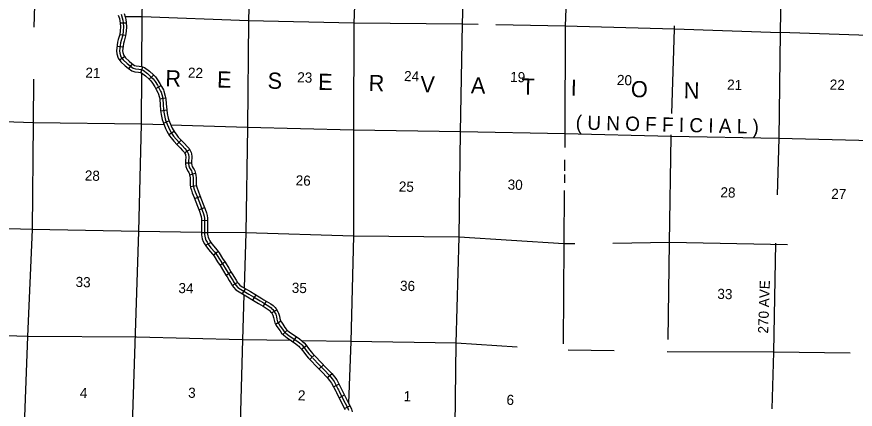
# Model space of a CAD drawing. Extents: x 857948 to 1381847, y 16167629 to 16572611.
# Drawn here: x 1159510 to 1200931, y 16300192 to 16319589 of the extents above; entities that cross this region are included whole.
import ezdxf

# ---------------------------------------------------------------- set-up
doc = ezdxf.new("R2010")
doc.units = 0
for name, color, linetype in [('L13', 7, 'Continuous'), ('L14', 7, 'Continuous'), ('L30', 7, 'Continuous'), ('L37', 7, 'Continuous'), ('L8', 7, 'Continuous')]:
    doc.layers.add(name, color=color, linetype=linetype)

msp = doc.modelspace()

# ---------------------------------------------------------------- linework, layer by layer
at = {"layer": 'L13'}
for p, q in [((1186574, 16312516), (1186568, 16311970)), ((1186566, 16311800), (1186562, 16311377))]:
    msp.add_line(p, q, dxfattribs=at)
for points in [[(1181151, 16297992), (1181213, 16303455), (1181373, 16308694), (1181425, 16313908), (1181536, 16319223), (1181671, 16324521), (1181782, 16329752), (1181926, 16335007), (1181936, 16335912)], [(1160760, 16335319), (1160677, 16330204), (1160541, 16324931), (1160364, 16319617), (1160359, 16319071)], [(1165687, 16317128), (1165703, 16319583), (1165813, 16324839), (1165941, 16330070), (1166060, 16334020)], [(1197581, 16333800), (1197481, 16329325), (1197312, 16324069), (1197218, 16318796), (1197149, 16313565), (1197069, 16310791)], [(1186980, 16332905), (1186937, 16329593), (1186801, 16324395), (1186607, 16319123), (1186589, 16313808), (1186581, 16313123)], [(1171295, 16332471), (1171238, 16329953), (1171094, 16324647), (1170950, 16319382), (1170906, 16314118), (1170821, 16308904), (1170743, 16306189)], [(1176560, 16332434), (1176476, 16329844), (1176357, 16324546), (1176163, 16319265), (1176153, 16313984), (1176151, 16308753), (1176008, 16303547), (1175906, 16300486)], [(1165703, 16319583), (1164866, 16319588)], [(1182310, 16319208), (1181536, 16319223), (1176163, 16319265), (1170950, 16319382), (1165703, 16319583)], [(1222156, 16318307), (1218223, 16318369), (1213143, 16318519), (1207846, 16318553), (1202557, 16318629), (1197218, 16318804), (1197218, 16318796), (1192005, 16318980), (1186607, 16319123), (1183174, 16319191)], [(1191878, 16314813), (1192005, 16318980), (1192009, 16319143)], [(1160338, 16316511), (1160320, 16314352), (1160268, 16309071), (1160041, 16303782), (1159847, 16298501), (1159770, 16293262), (1159651, 16288031), (1159540, 16284177)], [(1165668, 16314285), (1165685, 16316807)], [(1165668, 16314285), (1160320, 16314352), (1155065, 16314528), (1149835, 16314629), (1144580, 16314746), (1139316, 16314897), (1137985, 16314933)], [(1164961, 16288852), (1165059, 16293119), (1165186, 16298417), (1165532, 16308971), (1165668, 16314285)], [(1166787, 16314249), (1165668, 16314285)], [(1226666, 16312955), (1223468, 16312996), (1218120, 16313046), (1212924, 16313138), (1207744, 16313305), (1202430, 16313448), (1197149, 16313565), (1191844, 16313674), (1186589, 16313808), (1181425, 16313908), (1176153, 16313984), (1170906, 16314118), (1167112, 16314239)], [(1191697, 16303635), (1191759, 16308426), (1191844, 16313674), (1191846, 16313753)], [(1186558, 16311010), (1186528, 16308360), (1186511, 16303417)], [(1168630, 16308931), (1165532, 16308971), (1160268, 16309071), (1154997, 16309230), (1149724, 16309331), (1144478, 16309456), (1141419, 16309514)], [(1170821, 16308904), (1168930, 16308928)], [(1187080, 16308367), (1186528, 16308360), (1181373, 16308694), (1176151, 16308753), (1170821, 16308904)], [(1197592, 16308324), (1191759, 16308426), (1188949, 16308391)], [(1196999, 16308399), (1196895, 16303011), (1196815, 16300215)], [(1170733, 16305847), (1170669, 16303614)], [(1170669, 16303614), (1165430, 16303748), (1160041, 16303782), (1154777, 16303949), (1149606, 16304058), (1146226, 16304154)], [(1170669, 16303614), (1170516, 16298308), (1170364, 16293019), (1170187, 16287771), (1170038, 16282843)], [(1173066, 16303584), (1170669, 16303614)], [(1184226, 16303260), (1181213, 16303455), (1176008, 16303547), (1173595, 16303577)], [(1189018, 16303075), (1186743, 16303109)], [(1200681, 16302964), (1196895, 16303011), (1191635, 16303037)]]:
    msp.add_lwpolyline(points, dxfattribs=at)
at = {"layer": 'L8'}
for p, q in [((1164624, 16319284), (1164922, 16319296)), ((1164597, 16318715), (1164892, 16318676)), ((1164457, 16318134), (1164753, 16318099)), ((1164580, 16317458), (1164824, 16317630)), ((1165051, 16317020), (1165225, 16317262)), ((1165645, 16316826), (1165743, 16317107)), ((1166053, 16316501), (1166271, 16316704)), ((1166378, 16316043), (1166635, 16316193)), ((1166566, 16315537), (1166860, 16315588)), ((1166619, 16314948), (1166915, 16314989)), ((1166754, 16314329), (1167029, 16314444)), ((1167026, 16313777), (1167284, 16313928)), ((1167415, 16313284), (1167633, 16313488)), ((1167802, 16312864), (1168051, 16313029)), ((1167843, 16312362), (1168141, 16312373)), ((1168049, 16311769), (1168334, 16311857)), ((1168092, 16311196), (1168386, 16311244)), ((1168296, 16310603), (1168574, 16310711)), ((1168512, 16310047), (1168790, 16310155)), ((1168635, 16309518), (1168933, 16309529)), ((1168634, 16308920), (1168932, 16308934)), ((1168827, 16308294), (1169089, 16308438)), ((1169213, 16307811), (1169450, 16307992)), ((1169534, 16307320), (1169782, 16307485)), ((1169847, 16306812), (1170096, 16306977)), ((1170154, 16306311), (1170412, 16306461)), ((1170665, 16305888), (1170817, 16306144)), ((1171177, 16305583), (1171331, 16305839)), ((1171688, 16305277), (1171844, 16305531)), ((1172097, 16304956), (1172353, 16305109)), ((1172287, 16304398), (1172546, 16304546)), ((1172659, 16303887), (1172873, 16304094)), ((1173164, 16303518), (1173332, 16303764)), ((1173574, 16303163), (1173816, 16303338)), ((1173991, 16302653), (1174207, 16302859)), ((1174443, 16302183), (1174656, 16302392)), ((1174844, 16301760), (1175075, 16301948)), ((1175160, 16301292), (1175424, 16301431)), ((1175429, 16300762), (1175696, 16300896)), ((1175700, 16300230), (1175966, 16300365))]:
    msp.add_line(p, q, dxfattribs=at)
for points in [[(1164521, 16319676), (1164579, 16319499), (1164607, 16319389), (1164623, 16319276)], [(1164667, 16319710), (1164723, 16319541), (1164754, 16319418), (1164773, 16319290)], [(1164814, 16319744), (1164867, 16319582), (1164901, 16319447), (1164922, 16319304)], [(1164623, 16319276), (1164630, 16319090), (1164620, 16318900), (1164595, 16318712), (1164521, 16318464), (1164487, 16318328), (1164463, 16318187), (1164446, 16318050), (1164436, 16317901), (1164458, 16317752), (1164516, 16317548), (1164650, 16317357), (1164860, 16317171), (1165016, 16317044), (1165186, 16316922), (1165334, 16316865), (1165519, 16316849), (1165605, 16316839), (1165675, 16316814), (1165874, 16316665), (1166048, 16316505), (1166128, 16316418), (1166217, 16316303), (1166326, 16316129), (1166402, 16315999), (1166477, 16315852), (1166494, 16315811), (1166555, 16315598), (1166573, 16315494), (1166593, 16315259), (1166617, 16314957), (1166644, 16314764), (1166698, 16314506), (1166735, 16314373), (1166864, 16314065), (1166930, 16313941), (1167063, 16313712), (1167137, 16313603), (1167263, 16313447), (1167439, 16313257), (1167576, 16313116), (1167705, 16312981), (1167781, 16312894), (1167803, 16312862), (1167842, 16312778), (1167851, 16312747), (1167863, 16312657), (1167864, 16312618), (1167847, 16312511), (1167839, 16312442), (1167844, 16312313), (1167866, 16312189), (1167906, 16312065), (1167974, 16311947), (1168003, 16311899), (1168019, 16311863), (1168050, 16311764), (1168058, 16311720), (1168069, 16311614), (1168069, 16311556), (1168071, 16311487), (1168071, 16311355), (1168077, 16311281), (1168099, 16311148), (1168139, 16311018), (1168182, 16310891), (1168276, 16310652), (1168442, 16310225), (1168534, 16309986), (1168593, 16309812), (1168618, 16309710), (1168630, 16309610), (1168635, 16309505), (1168630, 16308979), (1168638, 16308812), (1168652, 16308714), (1168674, 16308615), (1168720, 16308486), (1168784, 16308372), (1168842, 16308266), (1168989, 16308082), (1169174, 16307861), (1169257, 16307753), (1169426, 16307482), (1169550, 16307294), (1169726, 16307008), (1169837, 16306826), (1169900, 16306731), (1170008, 16306553), (1170064, 16306461), (1170091, 16306417), (1170168, 16306285), (1170209, 16306228), (1170340, 16306091), (1170489, 16305991), (1170904, 16305745), (1171122, 16305615), (1171455, 16305414), (1171566, 16305349), (1171675, 16305284), (1171885, 16305155), (1171973, 16305088), (1172008, 16305054), (1172048, 16305010), (1172089, 16304968), (1172144, 16304876), (1172161, 16304835), (1172190, 16304727), (1172219, 16304602), (1172253, 16304456), (1172328, 16304324), (1172407, 16304216), (1172514, 16304060), (1172595, 16303951), (1172697, 16303846), (1172861, 16303720), (1173088, 16303569), (1173302, 16303422), (1173399, 16303346), (1173442, 16303307), (1173484, 16303267), (1173566, 16303173), (1173684, 16303011), (1173820, 16302837), (1173923, 16302723), (1174027, 16302613)], [(1164773, 16319290), (1164780, 16319089), (1164770, 16318886), (1164742, 16318680), (1164665, 16318424), (1164633, 16318297), (1164611, 16318166), (1164596, 16318037), (1164587, 16317907), (1164605, 16317783), (1164653, 16317614), (1164763, 16317458), (1164957, 16317285), (1165108, 16317163), (1165258, 16317055), (1165368, 16317013), (1165535, 16316999), (1165639, 16316986), (1165747, 16316948), (1165971, 16316780), (1166154, 16316611), (1166243, 16316516), (1166340, 16316388), (1166454, 16316207), (1166534, 16316071), (1166614, 16315913), (1166636, 16315859), (1166701, 16315632), (1166722, 16315513), (1166742, 16315271), (1166766, 16314974), (1166792, 16314790), (1166843, 16314542), (1166876, 16314423), (1167000, 16314130), (1167061, 16314013), (1167126, 16313903), (1167191, 16313792), (1167258, 16313692), (1167376, 16313545), (1167548, 16313361), (1167684, 16313220), (1167816, 16313082), (1167901, 16312986), (1167934, 16312936), (1167983, 16312831), (1167998, 16312777), (1168013, 16312668), (1168014, 16312607), (1167995, 16312492), (1167990, 16312437), (1167994, 16312329), (1168012, 16312225), (1168044, 16312126), (1168103, 16312024), (1168137, 16311968), (1168160, 16311915), (1168195, 16311801), (1168207, 16311742), (1168219, 16311621), (1168219, 16311557), (1168221, 16311489), (1168221, 16311362), (1168226, 16311299), (1168245, 16311182), (1168281, 16311065), (1168323, 16310943), (1168416, 16310707), (1168582, 16310279), (1168676, 16310037), (1168737, 16309855), (1168766, 16309737), (1168780, 16309622), (1168785, 16309507), (1168780, 16308982), (1168788, 16308826), (1168800, 16308741), (1168818, 16308657), (1168857, 16308549), (1168915, 16308444), (1168967, 16308350), (1169105, 16308177), (1169291, 16307955), (1169380, 16307839), (1169552, 16307563), (1169676, 16307375), (1169854, 16307086), (1169964, 16306906), (1170027, 16306811), (1170136, 16306631), (1170192, 16306539), (1170219, 16306494), (1170294, 16306367), (1170325, 16306324), (1170437, 16306206), (1170568, 16306118), (1170981, 16305874), (1171199, 16305744), (1171532, 16305543), (1171643, 16305478), (1171753, 16305412), (1171970, 16305279), (1172071, 16305202), (1172116, 16305159), (1172158, 16305113), (1172209, 16305059), (1172278, 16304944), (1172303, 16304884), (1172336, 16304763), (1172365, 16304636), (1172394, 16304511), (1172455, 16304405), (1172529, 16304303), (1172636, 16304147), (1172710, 16304048), (1172797, 16303958), (1172948, 16303842), (1173171, 16303693), (1173391, 16303543), (1173496, 16303461), (1173545, 16303417), (1173593, 16303370), (1173683, 16303267), (1173803, 16303101), (1173935, 16302934), (1174033, 16302825), (1174084, 16302771)], [(1164922, 16319304), (1164931, 16319088), (1164919, 16318872), (1164889, 16318648), (1164810, 16318384), (1164780, 16318266), (1164760, 16318144), (1164745, 16318023), (1164738, 16317913), (1164752, 16317815), (1164791, 16317679), (1164875, 16317558), (1165055, 16317400), (1165199, 16317282), (1165330, 16317188), (1165402, 16317161), (1165550, 16317148), (1165673, 16317133), (1165818, 16317082), (1166067, 16316896), (1166260, 16316717), (1166357, 16316613), (1166464, 16316474), (1166583, 16316285), (1166666, 16316143), (1166751, 16315975), (1166778, 16315907), (1166847, 16315666), (1166871, 16315533), (1166892, 16315284), (1166915, 16314990), (1166940, 16314815), (1166989, 16314577), (1167018, 16314472), (1167135, 16314194), (1167192, 16314086), (1167318, 16313872), (1167379, 16313781), (1167490, 16313643), (1167657, 16313464), (1167792, 16313324), (1167927, 16313184), (1168020, 16313077), (1168065, 16313010), (1168124, 16312884), (1168146, 16312808), (1168163, 16312678), (1168164, 16312596), (1168144, 16312472), (1168140, 16312432), (1168143, 16312345), (1168158, 16312261), (1168182, 16312187), (1168232, 16312101), (1168271, 16312037), (1168301, 16311967), (1168341, 16311837), (1168355, 16311764), (1168369, 16311628), (1168369, 16311558), (1168371, 16311492), (1168371, 16311368), (1168375, 16311317), (1168392, 16311216), (1168424, 16311111), (1168464, 16310994), (1168555, 16310762), (1168722, 16310333), (1168817, 16310087), (1168881, 16309897), (1168914, 16309765), (1168930, 16309634), (1168935, 16309509), (1168930, 16308985), (1168937, 16308840), (1168947, 16308767), (1168963, 16308699), (1168994, 16308611), (1169047, 16308517), (1169092, 16308434), (1169221, 16308272), (1169408, 16308049), (1169503, 16307924), (1169678, 16307644), (1169803, 16307456), (1169982, 16307164), (1170090, 16306987), (1170154, 16306891), (1170264, 16306709), (1170320, 16306618), (1170348, 16306572), (1170420, 16306449), (1170441, 16306420), (1170534, 16306321), (1170648, 16306245), (1171058, 16306003), (1171276, 16305873), (1171609, 16305672), (1171720, 16305607), (1171830, 16305540), (1172055, 16305402), (1172169, 16305316), (1172223, 16305263), (1172267, 16305215), (1172329, 16305151), (1172412, 16305012), (1172446, 16304932), (1172481, 16304799), (1172511, 16304670), (1172535, 16304566), (1172581, 16304487), (1172651, 16304389), (1172758, 16304235), (1172824, 16304146), (1172898, 16304070), (1173036, 16303964), (1173255, 16303818), (1173480, 16303664), (1173592, 16303576), (1173648, 16303526), (1173701, 16303473), (1173800, 16303361), (1173923, 16303192), (1174050, 16303030), (1174143, 16302927), (1174244, 16302821)], [(1174244, 16302821), (1174555, 16302496), (1174801, 16302245), (1175073, 16301953), (1175202, 16301794), (1175315, 16301641), (1175537, 16301217), (1175571, 16301147), (1175706, 16300879), (1175869, 16300559), (1175992, 16300316), (1176044, 16300201), (1176085, 16300066)], [(1174027, 16302613), (1174340, 16302287), (1174584, 16302038), (1174846, 16301755), (1174965, 16301610), (1175060, 16301481), (1175269, 16301083), (1175301, 16301015), (1175438, 16300743), (1175601, 16300424), (1175722, 16300186)], [(1174136, 16302717), (1174448, 16302391), (1174693, 16302142), (1174960, 16301854), (1175084, 16301702), (1175187, 16301561), (1175374, 16301205), (1175403, 16301150), (1175436, 16301081), (1175572, 16300811), (1175735, 16300491), (1175857, 16300251), (1175903, 16300148)]]:
    msp.add_lwpolyline(points, dxfattribs=at)

# ---------------------------------------------------------------- texts
at = {"layer": 'L14'}
for s, p in [('21', (1162893, 16316578)), ('22', (1167960, 16316581)), ('24', (1178637, 16316412)), ('23', (1173359, 16316353)), ('19', (1183877, 16316371)), ('20', (1189152, 16316221)), ('21', (1194596, 16315989)), ('22', (1199664, 16315992)), ('28', (1162864, 16311499)), ('26', (1173282, 16311257)), ('30', (1183754, 16311049)), ('25', (1178377, 16310954)), ('28', (1194266, 16310668)), ('27', (1199740, 16310592)), ('33', (1162410, 16306238)), ('36', (1178436, 16306050)), ('34', (1167489, 16305935)), ('35', (1173090, 16305948)), ('33', (1194114, 16305649)), ('4', (1162621, 16300756)), ('3', (1167969, 16300761)), ('2', (1173391, 16300632)), ('1', (1178614, 16300592)), ('6', (1183697, 16300410))]:
    msp.add_text(s, height=500, rotation=358.2675, dxfattribs=at).set_placement(p)
at = {"layer": 'L30'}
msp.add_text('270 AVE', height=500, rotation=88, dxfattribs=at).set_placement((1196627, 16303925))
at = {"layer": 'L37'}
for s, height, p in [('R      E      S      E      R      V      A      T      I         O      N', 799.98, (1166843, 16316155)), ('( U N O F F I C I A L )', 699.98, (1187117, 16314018))]:
    msp.add_text(s, height=height, rotation=358.6686, dxfattribs=at).set_placement(p)

doc.saveas('drawing.dxf')
